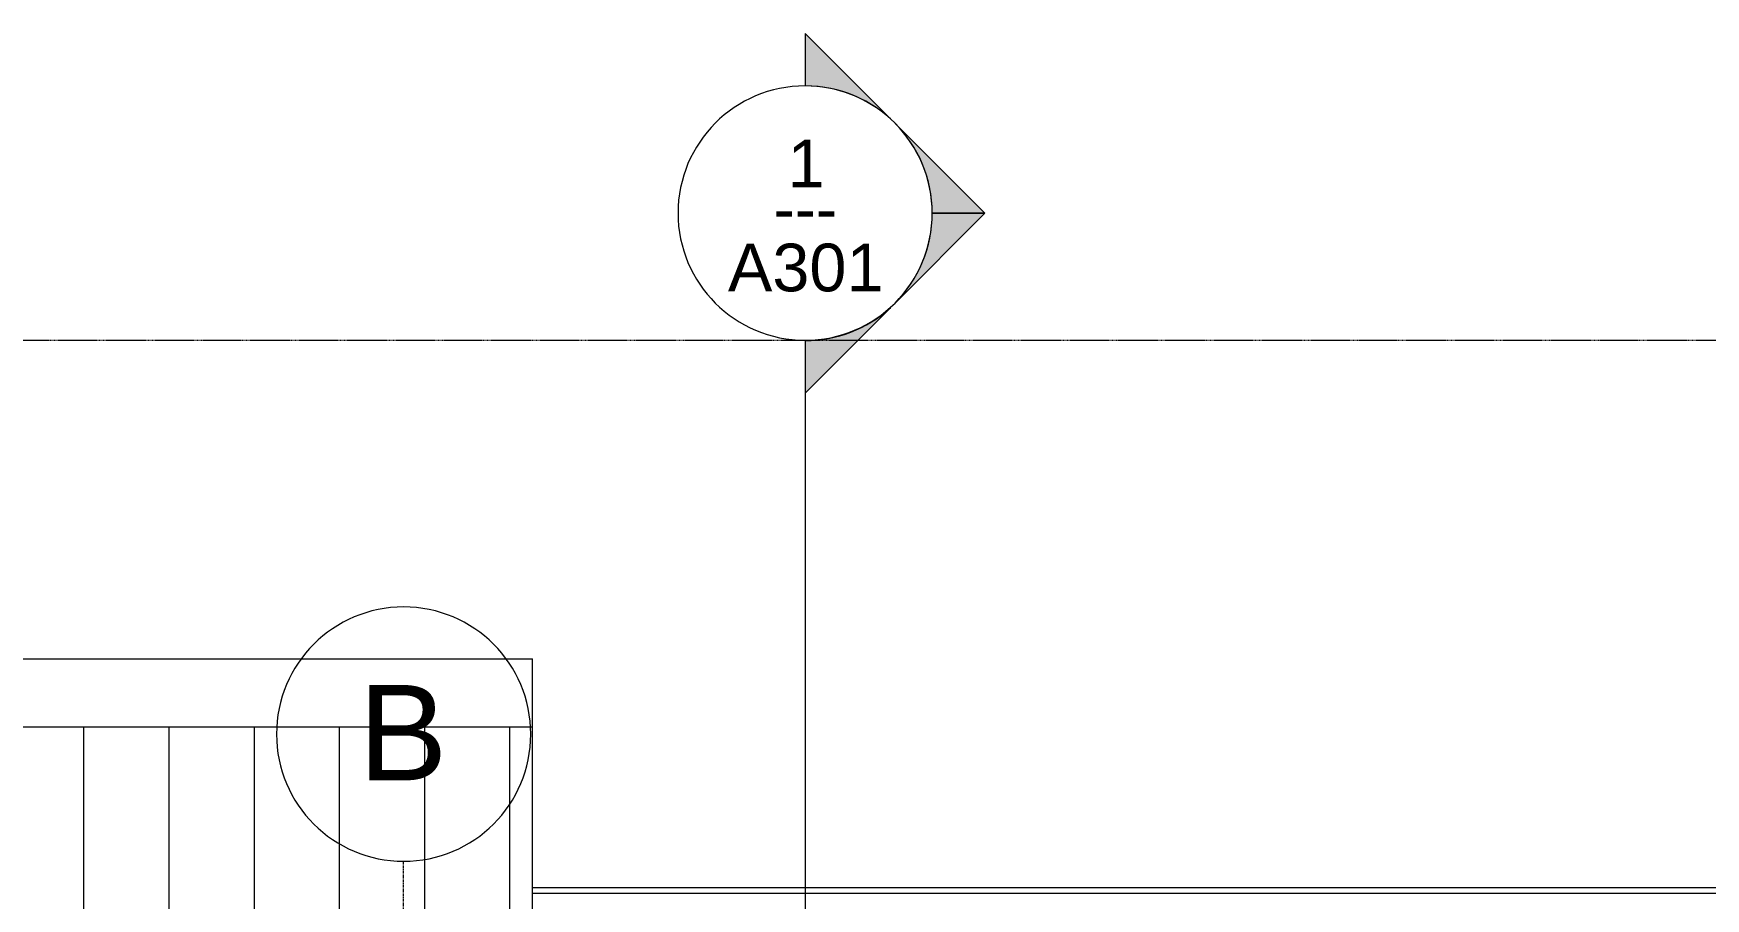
# Model space of a CAD drawing. Header units: inches. Extents: x 9661 to 15313, y -337 to 660.
# Drawn here: x 11465.3 to 11781, y 421.6 to 584.9 of the extents above; entities that cross this region are included whole.
import ezdxf

# ---------------------------------------------------------------- set-up
doc = ezdxf.new("R2010")
doc.units = ezdxf.units.IN
doc.header["$MEASUREMENT"] = 0
doc.linetypes.add('Aligning Line 1_8_', pattern=[0.25, 0.125, -0.125])
doc.linetypes.add('Grid Line 1_2_', pattern=[0.875, 0.5, -0.125, 0.125, -0.125])
for name, color, linetype, lineweight in [('A-ROOF-3', 135, 'Continuous', 13), ('A-WALL-2', 135, 'Continuous', 13), ('A-WALL-PATT-4', 55, 'Continuous', 9), ('G-ANNO-SYMB', 111, 'Aligning Line 1_8_', 9), ('G-ANNO-SYMB-1', 111, 'Continuous', 9), ('S-FNDN-3', 135, 'Continuous', 13), ('S-GRID-1', 1, 'Grid Line 1_2_', 9), ('S-GRID-IDEN', 1, 'Continuous', 9)]:
    doc.layers.add(name, color=color, linetype=linetype, lineweight=lineweight)
doc.styles.add('Arial', font='arial.ttf', dxfattribs={"height": 9})
doc.styles.add('Arial_1', font='arial.ttf', dxfattribs={"height": 18})
doc.styles.add('Century Gothic', font='ufonts.com_century-gothic.ttf', dxfattribs={"height": 9})

# ---------------------------------------------------------------- blocks, each defined once
blk = doc.blocks.new('Basic Wall _ EXT - FIBER CEMENT - SMALL - ___-2145935-BUILDING SECTION - EAST_WEST - LOOKING SOUTH2')
at = {"layer": 'A-WALL-2'}
for p, q in [((12125.15, 423.66), (11559.49, 423.66)), ((12109.71, 422.6), (11559.49, 422.6))]:
    blk.add_line(p, q, dxfattribs=at)
blk = doc.blocks.new('Grid - Grid Head - Circle-50561-BUILDING SECTION - EAST_WEST - LOOKING SOUTH2')
at = {"layer": 'S-GRID-IDEN'}
for start, end in [(360, 180), (180, 360)]:
    blk.add_arc((11847.19, 475.86), 24, start, end, dxfattribs=at)
blk = doc.blocks.new('Section - Section Head - Filled-22785-BUILDING SECTION - EAST_WEST - LOOKING SOUTH2')
at = {"layer": 'G-ANNO-SYMB-1'}
h = blk.add_hatch(color=256, dxfattribs=at)
edge = h.paths.add_edge_path(flags=0)
edge.add_line((10162.08, -192.29), (10178.19, -176.19))
edge.add_line((10178.19, -176.19), (10178.19, -186.1))
edge.add_arc((10178.19, -210.13), 24.03, 90, 132.0784)
h = blk.add_hatch(color=256, dxfattribs=at)
edge = h.paths.add_edge_path(flags=0)
edge.add_arc((10178.19, -210.13), 24, 135, 180)
edge.add_line((10154.19, -210.13), (10144.25, -210.13))
edge.add_line((10144.25, -210.13), (10161.22, -193.16))
h = blk.add_hatch(color=256, dxfattribs=at)
edge = h.paths.add_edge_path(flags=0)
edge.add_line((10161.22, -227.1), (10144.25, -210.13))
edge.add_line((10144.25, -210.13), (10154.19, -210.13))
edge.add_arc((10178.19, -210.13), 24, 180, 225)
h = blk.add_hatch(color=256, dxfattribs=at)
edge = h.paths.add_edge_path(flags=0)
edge.add_arc((10178.19, -210.13), 24.03, 227.9216, 270)
edge.add_line((10178.19, -234.16), (10178.19, -244.07))
edge.add_line((10178.19, -244.07), (10162.08, -227.96))
for p, q in [((10178.19, -176.19), (10162.08, -192.29)), ((10178.19, -186.1), (10178.19, -176.19)), ((10161.22, -193.16), (10144.25, -210.13)), ((10154.19, -210.13), (10144.25, -210.13)), ((10144.25, -210.13), (10161.22, -227.1)), ((10144.25, -210.13), (10154.19, -210.13)), ((10162.08, -227.96), (10178.19, -244.07)), ((10178.19, -244.07), (10178.19, -234.16))]:
    blk.add_line(p, q, dxfattribs=at)
for centre, radius, start, end in [((10178.19, -210.16), 24, 90, 270), ((10178.19, -210.13), 24.03, 90, 132.0784), ((10178.19, -210.16), 24, 270, 90), ((10178.19, -210.13), 24, 135, 180), ((10178.19, -210.13), 24, 180, 225), ((10178.19, -210.13), 24.03, 227.9216, 270)]:
    blk.add_arc(centre, radius, start, end, dxfattribs=at)

msp = doc.modelspace()

# ---------------------------------------------------------------- hatches: boundary and pattern name
at = {"layer": 'A-WALL-PATT-4'}
h = msp.add_hatch(dxfattribs=at)
h.set_pattern_fill('FP_33', color=256, style=0, pattern_type=2)
h.set_pattern_definition([(90, (11555.239, 398), (-16.082, 1e-15), [])])
h.paths.add_polyline_path([(11559.49, 414.45), (11559.49, 454), (11434.99, 454), (11434.99, 417.01), (11542.42, 414.8)], flags=0)

# ---------------------------------------------------------------- linework, layer by layer
at = {"layer": 'A-ROOF-3'}
for p, q in [((11426.49, 466.88), (11559.49, 466.88)), ((11559.49, 454), (11559.49, 466.88)), ((11559.49, 454), (11426.49, 454))]:
    msp.add_line(p, q, dxfattribs=at)
at = {"layer": 'G-ANNO-SYMB'}
for p, q in [((12446.61, 526.95), (9706.24, 526.95)), ((12280.06, 526.95), (9756.53, 526.95))]:
    msp.add_line(p, q, dxfattribs=at)
at = {"layer": 'G-ANNO-SYMB-1'}
msp.add_line((11610.99, 526.95), (11610.99, -190.41), dxfattribs=at)
at = {"layer": 'S-FNDN-3'}
msp.add_line((11559.49, 414.45), (11559.49, 454), dxfattribs=at)
at = {"layer": 'S-GRID-1'}
msp.add_line((11535.19, -159.84), (11535.19, 428.67), dxfattribs=at)

# ---------------------------------------------------------------- block references
at = {"layer": 'A-WALL-2'}
msp.add_blockref('Basic Wall _ EXT - FIBER CEMENT - SMALL - ___-2145935-BUILDING SECTION - EAST_WEST - LOOKING SOUTH2', (0, 0), dxfattribs=at)
at = {"layer": 'G-ANNO-SYMB-1', "rotation": 180}
msp.add_blockref('Section - Section Head - Filled-22785-BUILDING SECTION - EAST_WEST - LOOKING SOUTH2', (21789.18, 340.83), dxfattribs=at)
at = {"layer": 'S-GRID-IDEN'}
msp.add_blockref('Grid - Grid Head - Circle-50561-BUILDING SECTION - EAST_WEST - LOOKING SOUTH2', (-312, -23.19), dxfattribs=at)

# ---------------------------------------------------------------- texts
at = {"layer": 'G-ANNO-SYMB-1', "char_height": 9, "attachment_point": 1}
for s, insert, width, style in [('1', (11607.67, 564.86), 8.484, 'Arial'), ('---', (11605.02, 556.36), 15.453, 'Century Gothic'), ('A301', (11596.42, 545.23), 35.754, 'Arial')]:
    msp.add_mtext(s, dxfattribs=dict(at, insert=insert, width=width, style=style))
at = {"layer": 'S-GRID-IDEN', "insert": (11526.68, 461.96), "char_height": 18, "width": 20.301, "attachment_point": 1, "style": 'Arial_1'}
msp.add_mtext('B', dxfattribs=at)

doc.saveas('drawing.dxf')
